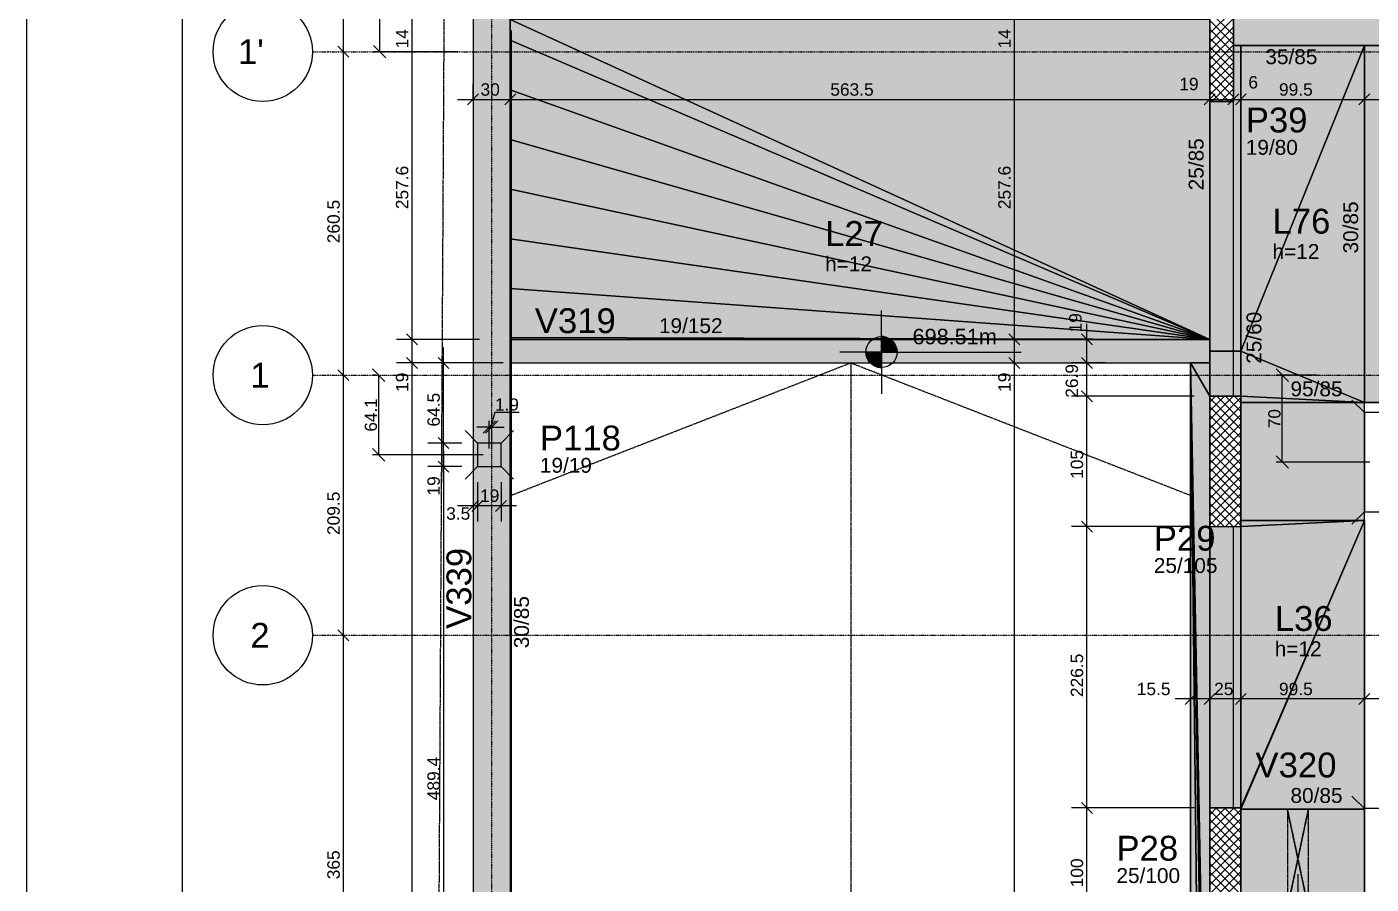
# Model space of a CAD drawing. Extents: x 37185 to 43130, y -8135 to -3930.
# Drawn here: x 37185 to 38267, y -6574 to -5883 of the extents above; entities that cross this region are included whole.
import ezdxf

# ---------------------------------------------------------------- set-up
doc = ezdxf.new("R2010")
doc.units = 0
doc.header["$MEASUREMENT"] = 0
doc.linetypes.add('ESTILO_TQS_0001', pattern=[1, 0.7, -0.3])
doc.linetypes.add('ESTILO_TQS_0004', pattern=[1.12, 0.5, -0.2, 0.01, -0.2, 0.01, -0.2])
doc.layers.get('0').update_dxf_attribs({"linetype": 'CONTINUOUS'})
doc.layers.get('Defpoints').update_dxf_attribs({"linetype": 'CONTINUOUS'})
for name, color, linetype in [('37', 4, 'CONTINUOUS'), ('38', 190, 'CONTINUOUS'), ('40', 240, 'CONTINUOUS'), ('41', 190, 'CONTINUOUS'), ('42', 3, 'CONTINUOUS'), ('43', 3, 'CONTINUOUS'), ('44', 3, 'CONTINUOUS'), ('45', 2, 'CONTINUOUS'), ('46', 2, 'CONTINUOUS'), ('47', 2, 'CONTINUOUS'), ('50', 5, 'CONTINUOUS'), ('51', 5, 'CONTINUOUS'), ('53', 242, 'CONTINUOUS'), ('55', 12, 'CONTINUOUS'), ('56', 51, 'CONTINUOUS'), ('60', 253, 'CONTINUOUS'), ('68', 4, 'CONTINUOUS'), ('70', 160, 'CONTINUOUS'), ('75', 9, 'CONTINUOUS'), ('79', 12, 'CONTINUOUS'), ('80', 6, 'CONTINUOUS'), ('82', 252, 'CONTINUOUS'), ('95', 7, 'CONTINUOUS')]:
    doc.layers.add(name, color=color, linetype=linetype)
doc.styles.add('Arial_2mm 1-50', font='arial.ttf', dxfattribs={"height": 9.835329})
doc.styles.add('TQS_ARIAL', font='arial.ttf')
doc.dimstyles.new('Diagonal 2mm 1-50', dxfattribs={"dimscale": 30.48, "dimtxt": 9.8353, "dimasz": 0.328084, "dimexe": 0.164042, "dimexo": 0.164042, "dimgap": 0.04101, "dimtad": 1, "dimdec": 1, "dimdsep": 46, "dimtxsty": 'Arial_2mm 1-50', "dimblk1": 'OBLIQUE', "dimblk2": 'OBLIQUE', "dimsah": 1, "dimcen": 0.09, "dimadec": 8, "dimazin": 0, "dimtfac": 1, "dimtdec": 8, "dimtmove": 1, "dimatfit": 0, "dimfxl": 1, "dimtvp": 1, "dimtfillclr": 256, "dimtolj": 1, "dimtzin": 0, "dimarcsym": 2})

# ---------------------------------------------------------------- blocks, each defined once
blk = doc.blocks.new('_Oblique')
at = {"color": 0, "linetype": 'ByBlock', "lineweight": -2}
blk.add_line((-0.5, -0.5), (0.5, 0.5), dxfattribs=at)
blk = doc.blocks.new('*D171')
at = {"layer": '55', "color": 0, "linetype": 'Continuous', "lineweight": -2}
for p, q in [((38224, -6163.7), (38190.9, -6163.7)), ((38195.9, -6233.7), (38195.9, -6163.7)), ((38266.5, -6233.7), (38190.9, -6233.7))]:
    blk.add_line(p, q, dxfattribs=at)
at = {"layer": 'Defpoints', "color": 0, "linetype": 'Continuous'}
for p in [(38195.9, -6163.7), (38229, -6163.7), (38271.5, -6233.7)]:
    blk.add_point(p, dxfattribs=at)
at = {"layer": '55', "color": 0, "linetype": 'Continuous', "lineweight": -2, "xscale": 10, "yscale": 10, "zscale": 10}
for p, rotation in [((38195.9, -6163.7), 90), ((38195.9, -6233.7), 270)]:
    blk.add_blockref('_Oblique', p, dxfattribs=dict(at, rotation=rotation))
at = {"layer": '55', "color": 0, "linetype": 'Continuous', "insert": (38189.6, -6198.7), "char_height": 9.84, "attachment_point": 5, "rotation": 90, "style": 'Arial_2mm 1-50'}
blk.add_mtext('\\A1;70', dxfattribs=at)
blk = doc.blocks.new('*D183')
at = {"layer": '55', "color": 0, "linetype": 'Continuous', "lineweight": -2}
for p, q in [((37561.6, -6193.7), (37558, -6205.5)), ((37581.1, -6193.7), (37561.6, -6193.7)), ((37557, -6222.9), (37557, -6200.5)), ((37559, -6222.9), (37559, -6200.5)), ((37557, -6205.5), (37547, -6205.5)), ((37557, -6205.5), (37559, -6205.5)), ((37559, -6205.5), (37569, -6205.5))]:
    blk.add_line(p, q, dxfattribs=at)
at = {"layer": 'Defpoints', "color": 0, "linetype": 'Continuous'}
for p in [(37559, -6205.5), (37557, -6227.9), (37559, -6227.9)]:
    blk.add_point(p, dxfattribs=at)
at = {"layer": '55', "color": 0, "linetype": 'Continuous', "lineweight": -2, "xscale": 10, "yscale": 10, "zscale": 10}
blk.add_blockref('_Oblique', (37557, -6205.5), dxfattribs=at)
at = {"layer": '55', "color": 0, "linetype": 'Continuous', "lineweight": -2, "xscale": 10, "yscale": 10, "zscale": 10, "rotation": 180}
blk.add_blockref('_Oblique', (37559, -6205.5), dxfattribs=at)
at = {"layer": '55', "color": 0, "linetype": 'Continuous', "insert": (37571.3, -6187.4), "char_height": 9.84, "attachment_point": 5, "style": 'Arial_2mm 1-50'}
blk.add_mtext('\\A1;1.9', dxfattribs=at)
blk = doc.blocks.new('*D184')
at = {"layer": '55', "color": 0, "linetype": 'Continuous', "lineweight": -2}
for p, q in [((37466, -6163.7), (37463, -6163.7)), ((37468, -6227.9), (37468, -6163.7)), ((37552, -6227.9), (37463, -6227.9))]:
    blk.add_line(p, q, dxfattribs=at)
at = {"layer": 'Defpoints', "color": 0, "linetype": 'Continuous'}
for p in [(37468, -6163.7), (37471, -6163.7), (37557, -6227.9)]:
    blk.add_point(p, dxfattribs=at)
at = {"layer": '55', "color": 0, "linetype": 'Continuous', "lineweight": -2, "xscale": 10, "yscale": 10, "zscale": 10}
for p, rotation in [((37468, -6163.7), 90), ((37468, -6227.9), 270)]:
    blk.add_blockref('_Oblique', p, dxfattribs=dict(at, rotation=rotation))
at = {"layer": '55', "color": 0, "linetype": 'Continuous', "insert": (37461.7, -6195.8), "char_height": 9.84, "attachment_point": 5, "rotation": 90, "style": 'Arial_2mm 1-50'}
blk.add_mtext('\\A1;64.1', dxfattribs=at)
blk = doc.blocks.new('*D188')
at = {"layer": '55', "color": 0, "linetype": 'Continuous', "lineweight": -2}
for p, q in [((37552, -5774.4), (37463.7, -5774.4)), ((37468.7, -5774.4), (37468.7, -5903.2)), ((37532.1, -5903.2), (37463.7, -5903.2))]:
    blk.add_line(p, q, dxfattribs=at)
at = {"layer": 'Defpoints', "color": 0, "linetype": 'Continuous'}
for p in [(37557, -5774.4), (37468.7, -5903.2), (37537.1, -5903.2)]:
    blk.add_point(p, dxfattribs=at)
at = {"layer": '55', "color": 0, "linetype": 'Continuous', "lineweight": -2, "xscale": 10, "yscale": 10, "zscale": 10}
for p, rotation in [((37468.7, -5774.4), 90), ((37468.7, -5903.2), 270)]:
    blk.add_blockref('_Oblique', p, dxfattribs=dict(at, rotation=rotation))
at = {"layer": '55', "color": 0, "linetype": 'Continuous', "insert": (37462.4, -5838.8), "char_height": 9.84, "attachment_point": 5, "rotation": 90, "style": 'Arial_2mm 1-50'}
blk.add_mtext('\\A1;128.9', dxfattribs=at)

msp = doc.modelspace()

# ---------------------------------------------------------------- linework, layer by layer
at = {"layer": '37', "linetype": 'Continuous'}
for points in [[(37544.01264, -5870.23831), (37544.01264, -5893.46256)], [(37574.01264, -5893.46256), (37574.01264, -5877.23831)], [(37544.01264, -5894.00321), (37544.01264, -5933.46256)], [(37574.01264, -5933.46256), (37574.01264, -5894.00321)], [(38162.51264, -5898.24786), (38262.01264, -5898.24786)], [(38162.51264, -6144.37461), (38162.51264, -5898.24786)], [(38262.01264, -5898.24786), (38262.01264, -6185.73831)], [(37544.01264, -5934.00321), (37544.01264, -5973.46256)], [(37574.01264, -5973.46256), (37574.01264, -5934.00321)], [(38137.51264, -5943.23831), (38137.51264, -6134.87461)], [(38137.51264, -5943.23831), (38137.51264, -6180.73831)], [(38156.51264, -6180.73831), (38156.51264, -5943.23831)], [(37544.01264, -5974.00321), (37544.01264, -6013.46256)], [(37574.01264, -6013.46256), (37574.01264, -5974.00321)], [(37544.01264, -6014.00321), (37544.01264, -6053.46256)], [(37574.01264, -6053.46256), (37574.01264, -6014.00321)], [(37544.01264, -6054.00321), (37544.01264, -6093.46256)], [(37574.01264, -6093.46256), (37574.01264, -6054.00321)], [(37544.01264, -6094.00321), (37544.01264, -6133.46256)], [(37574.01264, -6133.46256), (37574.01264, -6094.00321)], [(37544.01264, -6134.00321), (37544.01264, -6173.46256)], [(37574.01264, -6153.87461), (37574.01264, -6134.87461)], [(38137.51264, -6153.87461), (38137.51264, -6134.87461)], [(38162.51264, -6180.73831), (38162.51264, -6144.37461)], [(37574.01264, -6173.46256), (37574.01264, -6153.87461)], [(38137.51264, -6153.87461), (38137.51264, -6180.73831)], [(37544.01264, -6174.00321), (37544.01264, -6213.46256)], [(37574.01264, -6213.46256), (37574.01264, -6174.00321)], [(38262.01264, -6185.73831), (38162.51264, -6185.73831)], [(38292.01264, -6185.73831), (38262.01264, -6185.73831)], [(37544.01264, -6214.00321), (37544.01264, -6253.46256)], [(37574.01264, -6253.46256), (37574.01264, -6214.00321)], [(37544.01264, -6254.00321), (37544.01264, -6293.46256)], [(37574.01264, -6293.46256), (37574.01264, -6254.00321)], [(38162.51264, -6280.73831), (38262.01264, -6280.73831)], [(38262.01264, -6280.73831), (38262.01264, -6512.73831)], [(38137.51264, -6285.73831), (38137.51264, -6512.23831)], [(38137.51264, -6285.73831), (38137.51264, -6512.23831)], [(38156.51264, -6512.23831), (38156.51264, -6285.73831)], [(38162.51264, -6512.23831), (38162.51264, -6285.73831)], [(37544.01264, -6294.00321), (37544.01264, -6333.46256)], [(37574.01264, -6333.46256), (37574.01264, -6294.00321)], [(37544.01264, -6334.00321), (37544.01264, -6373.46256)], [(37574.01264, -6373.23831), (37574.01264, -6334.00321)], [(37544.06084, -6374.24546), (37544.06084, -6413.22031)], [(37574.06084, -6413.75316), (37574.06084, -6373.23831)], [(37544.06084, -6414.24546), (37544.06084, -6453.22031)], [(37574.06084, -6453.75316), (37574.06084, -6413.75316)], [(37544.06084, -6454.24546), (37544.06084, -6493.22031)], [(37574.06084, -6493.75316), (37574.06084, -6453.75316)], [(37544.06084, -6494.24546), (37544.06084, -6533.22031)], [(37574.06084, -6533.75316), (37574.06084, -6493.75316)], [(38262.01264, -6513.23831), (38162.51264, -6513.23831)], [(37544.06084, -6534.24546), (37544.06084, -6573.22031)], [(37574.06084, -6573.75316), (37574.06084, -6533.75316)]]:
    msp.add_lwpolyline(points, dxfattribs=at)
at = {"layer": '38', "linetype": 'Continuous'}
for points in [[(38262.01264, -6273.73831), (38281.01264, -6273.73831), (38281.01264, -6193.73831), (38262.01264, -6193.73831), (38262.01264, -6273.73831)], [(37547.51439, -6218.37251), (37547.51439, -6237.37251), (37566.51439, -6237.37251), (37566.51439, -6218.37251), (37547.51439, -6218.37251)], [(38262.01264, -6592.73831), (38281.01264, -6592.73831), (38281.01264, -6512.73831), (38262.01264, -6512.73831), (38262.01264, -6592.73831)]]:
    msp.add_lwpolyline(points, dxfattribs=at)
at = {"layer": '40', "linetype": 'Continuous'}
for p, q in [((38137.51264, -5888.39601), (38156.51264, -5869.39601)), ((38137.51264, -5871.00181), (38156.51264, -5890.00181)), ((38137.51264, -5895.46711), (38156.51264, -5876.46711)), ((38137.51264, -5878.07291), (38156.51264, -5897.07291)), ((38137.51264, -5902.53816), (38156.51264, -5883.53816)), ((38137.51264, -5885.14396), (38156.51264, -5904.14396)), ((38137.51264, -5909.60921), (38156.51264, -5890.60921)), ((38137.51264, -5892.21501), (38156.51264, -5911.21501)), ((38137.51264, -5916.68031), (38156.51264, -5897.68031)), ((38137.51264, -5899.28611), (38156.51264, -5918.28611)), ((38137.51264, -5923.75136), (38156.51264, -5904.75136)), ((38137.51264, -5906.35716), (38156.51264, -5925.35716)), ((38137.51264, -5930.82246), (38156.51264, -5911.82246)), ((38137.51264, -5913.42821), (38156.51264, -5932.42821)), ((38137.51264, -5937.89351), (38156.51264, -5918.89351)), ((38137.51264, -5920.49931), (38156.51264, -5939.49931)), ((38137.51264, -5927.57036), (38153.18064, -5943.23831)), ((38139.23889, -5943.23831), (38156.51264, -5925.96456)), ((38146.30999, -5943.23831), (38156.51264, -5933.03566)), ((38137.51264, -5934.64146), (38146.10954, -5943.23831)), ((38137.51264, -5941.71251), (38139.03849, -5943.23831)), ((38153.38104, -5943.23831), (38156.51264, -5940.10671)), ((38137.51264, -6199.52301), (38156.29734, -6180.73831)), ((38137.51264, -6192.45196), (38149.22629, -6180.73831)), ((38137.51264, -6185.38086), (38142.15519, -6180.73831)), ((38137.51264, -6206.59406), (38162.51264, -6181.59406)), ((38137.51264, -6182.12881), (38162.51264, -6207.12881)), ((38143.19324, -6180.73831), (38162.51264, -6200.05776)), ((38150.26429, -6180.73831), (38162.51264, -6192.98666)), ((38157.33539, -6180.73831), (38162.51264, -6185.91561)), ((38137.51264, -6213.66516), (38162.51264, -6188.66516)), ((38137.51264, -6189.19986), (38162.51264, -6214.19986)), ((38137.51264, -6220.73621), (38162.51264, -6195.73621)), ((38137.51264, -6196.27096), (38162.51264, -6221.27096)), ((38137.51264, -6227.80731), (38162.51264, -6202.80731)), ((38137.51264, -6203.34201), (38162.51264, -6228.34201)), ((38137.51264, -6234.87836), (38162.51264, -6209.87836)), ((38137.51264, -6210.41306), (38162.51264, -6235.41306)), ((38137.51264, -6241.94941), (38162.51264, -6216.94941)), ((38137.51264, -6217.48416), (38162.51264, -6242.48416)), ((38137.51264, -6249.02051), (38162.51264, -6224.02051)), ((38137.51264, -6224.55521), (38162.51264, -6249.55521)), ((38137.51264, -6256.09156), (38162.51264, -6231.09156)), ((38137.51264, -6231.62626), (38162.51264, -6256.62626)), ((38137.51264, -6263.16261), (38162.51264, -6238.16261)), ((38137.51264, -6238.69736), (38162.51264, -6263.69736)), ((38137.51264, -6270.23371), (38162.51264, -6245.23371)), ((38137.51264, -6245.76841), (38162.51264, -6270.76841)), ((38137.51264, -6277.30476), (38162.51264, -6252.30476)), ((38137.51264, -6252.83951), (38162.51264, -6277.83951)), ((38137.51264, -6284.37581), (38162.51264, -6259.37581)), ((38137.51264, -6259.91056), (38162.51264, -6284.91056)), ((38137.51264, -6266.98161), (38156.26934, -6285.73831)), ((38143.22124, -6285.73831), (38162.51264, -6266.44691)), ((38137.51264, -6274.05271), (38149.19829, -6285.73831)), ((38150.29229, -6285.73831), (38162.51264, -6273.51796)), ((38157.36334, -6285.73831), (38162.51264, -6280.58901)), ((38137.51264, -6281.12376), (38142.12724, -6285.73831)), ((38137.51264, -6531.86321), (38157.13759, -6512.23831)), ((38137.51264, -6524.79211), (38150.06649, -6512.23831)), ((38137.51264, -6517.72106), (38142.99544, -6512.23831)), ((38137.51264, -6538.93426), (38162.51264, -6513.93426)), ((38137.51264, -6514.46901), (38162.51264, -6539.46901)), ((38142.35304, -6512.23831), (38162.51264, -6532.39791)), ((38149.42409, -6512.23831), (38162.51264, -6525.32686)), ((38156.49514, -6512.23831), (38162.51264, -6518.25581)), ((38137.51264, -6546.00536), (38162.51264, -6521.00536)), ((38137.51264, -6521.54006), (38162.51264, -6546.54006)), ((38137.51264, -6553.07641), (38162.51264, -6528.07641)), ((38137.51264, -6528.61111), (38162.51264, -6553.61111)), ((38137.51264, -6560.14746), (38162.51264, -6535.14746)), ((38137.51264, -6535.68221), (38162.51264, -6560.68221)), ((38137.51264, -6567.21856), (38162.51264, -6542.21856)), ((38137.51264, -6542.75326), (38162.51264, -6567.75326)), ((38137.51264, -6574.28961), (38162.51264, -6549.28961)), ((38137.51264, -6549.82436), (38162.51264, -6574.82436)), ((38137.51264, -6581.36066), (38162.51264, -6556.36066)), ((38137.51264, -6556.89541), (38162.51264, -6581.89541)), ((38137.51264, -6588.43176), (38162.51264, -6563.43176)), ((38137.51264, -6563.96646), (38162.51264, -6588.96646)), ((38137.51264, -6595.50281), (38162.51264, -6570.50281)), ((38137.51264, -6571.03756), (38162.51264, -6596.03756))]:
    msp.add_line(p, q, dxfattribs=at)
for points in [[(38137.51264, -5943.23831), (38156.51264, -5943.23831), (38156.51264, -5863.23831), (38137.51264, -5863.23831), (38137.51264, -5943.23831)], [(38137.51264, -6285.73831), (38162.51264, -6285.73831), (38162.51264, -6180.73831), (38137.51264, -6180.73831), (38137.51264, -6285.73831)], [(38137.51264, -6612.23831), (38162.51264, -6612.23831), (38162.51264, -6512.23831), (38137.51264, -6512.23831), (38137.51264, -6612.23831)]]:
    msp.add_lwpolyline(points, dxfattribs=at)
at = {"layer": '41', "linetype": 'Continuous'}
for p, q in [((38262.01264, -6193.73831), (38252.01264, -6183.73831)), ((37547.51439, -6218.37251), (37537.51439, -6208.37251)), ((37566.51439, -6218.37251), (37576.51439, -6208.37251)), ((37547.51439, -6237.37251), (37537.51439, -6247.37251)), ((37566.51439, -6237.37251), (37576.51439, -6247.37251)), ((38262.01264, -6273.73831), (38252.01264, -6283.73831)), ((38262.01264, -6512.73831), (38252.01264, -6502.73831))]:
    msp.add_line(p, q, dxfattribs=at)
at = {"layer": '50', "linetype": 'Continuous'}
for centre in [(37374.54729, -5903.23831), (37374.54729, -6163.73831), (37374.54729, -6373.23831)]:
    msp.add_circle(centre, 40, dxfattribs=at)
at = {"layer": '53', "linetype": 'ESTILO_TQS_0001'}
msp.add_lwpolyline([(38208.48514, -6553.23831), (38199.98514, -6593.23831), (38216.98514, -6593.23831), (38208.48514, -6553.23831), (38216.98514, -6593.23831), (38216.98514, -6513.23831), (38208.48514, -6553.23831), (38216.98514, -6513.23831), (38199.98514, -6513.23831), (38208.48514, -6553.23831), (38199.98514, -6513.23831), (38199.98514, -6593.23831), (38208.48514, -6553.23831)], dxfattribs=at)
at = {"layer": '55', "linetype": 'Continuous'}
for p, q in [((37873.04304, -6145.11666), (37873.04304, -6111.55811)), ((37873.04304, -6132.61666), (37873.04304, -6157.61666)), ((37873.04304, -6133.22401), (37876.87574, -6133.22401)), ((37873.04304, -6134.01686), (37878.77729, -6134.01686)), ((37873.04304, -6134.80971), (37880.10819, -6134.80971)), ((37873.04304, -6135.60256), (37881.15059, -6135.60256)), ((37873.04304, -6136.39536), (37881.99189, -6136.39536)), ((37873.04304, -6137.18821), (37882.69809, -6137.18821)), ((37873.04304, -6137.98106), (37883.30624, -6137.98106)), ((37873.04304, -6138.77391), (37883.81429, -6138.77391)), ((37873.04304, -6139.56676), (37884.24344, -6139.56676)), ((37873.04304, -6145.11666), (37839.48449, -6145.11666)), ((37873.04299, -6145.90946), (37860.54299, -6145.90946)), ((37860.54304, -6145.11666), (37885.54304, -6145.11666)), ((37873.04299, -6146.70231), (37860.64399, -6146.70231)), ((37873.04299, -6147.49516), (37860.77139, -6147.49516)), ((37873.04299, -6148.28801), (37860.95199, -6148.28801)), ((37873.04299, -6149.08081), (37861.18829, -6149.08081)), ((37873.04299, -6149.87371), (37861.48359, -6149.87371)), ((37873.04299, -6150.66651), (37861.84264, -6150.66651)), ((37873.04304, -6140.35961), (37884.60249, -6140.35961)), ((37873.04304, -6141.15246), (37884.89779, -6141.15246)), ((37873.04304, -6141.94526), (37885.13409, -6141.94526)), ((37873.04304, -6142.73811), (37885.31464, -6142.73811)), ((37873.04304, -6143.53096), (37885.44209, -6143.53096)), ((37873.04304, -6144.32381), (37885.51724, -6144.32381)), ((37873.04304, -6145.11666), (37985.54304, -6145.11666)), ((37873.04304, -6145.11666), (37873.04304, -6178.67521)), ((37873.04299, -6151.45936), (37862.27179, -6151.45936)), ((37873.04299, -6152.25221), (37862.77979, -6152.25221)), ((37873.04299, -6153.04506), (37863.37919, -6153.04506)), ((37873.04299, -6153.83786), (37864.08814, -6153.83786)), ((37873.04299, -6154.63076), (37864.93549, -6154.63076)), ((37873.04299, -6155.42356), (37865.97074, -6155.42356)), ((37873.04299, -6156.21641), (37867.29454, -6156.21641)), ((37873.04299, -6157.00926), (37869.19394, -6157.00926))]:
    msp.add_line(p, q, dxfattribs=at)
msp.add_circle((37873.04304, -6145.11666), 12.5, dxfattribs=at)
at = {"layer": '56', "linetype": 'Continuous'}
msp.add_lwpolyline([(37573.73179, -6153.87461), (38137.51264, -6153.87461), (38137.51264, -6134.87461), (37573.83374, -6134.87461), (37573.73179, -6135.38716), (37573.73179, -6153.87461)], dxfattribs=at)
for points in [[(37573.73179, -6153.87461), (38137.51264, -6153.87461), (38137.51264, -6134.87461)], [(37573.73179, -6153.87461), (38137.51264, -6134.87461), (37573.83374, -6134.87461)], [(37573.73179, -6153.87461), (37573.83374, -6134.87461), (37573.73179, -6135.38716)], [(37573.73179, -6153.87461), (37573.73179, -6135.38716), (37573.73179, -6153.87461)]]:
    msp.add_solid(points, dxfattribs=at)
at = {"layer": '60', "linetype": 'Continuous'}
for points in [[(37544.06084, -7817.73361), (37574.06084, -7817.73361), (37574.01264, -4314.52236), (37544.01264, -4279.47971), (37544.06084, -7817.73361)], [(38277.01264, -5898.24786), (38277.01264, -5863.24786), (38156.61264, -5863.24786), (38156.61264, -5898.24786), (38277.01264, -5898.24786)], [(38137.51264, -6134.87461), (38137.51264, -5877.23831), (37574.01264, -5877.23831), (38137.51264, -6134.87461)], [(38137.51264, -6134.87461), (37574.01264, -5877.23831), (37574.01264, -5894.00321), (38137.51264, -6134.87461)], [(38137.51264, -6134.87461), (38137.51264, -5943.23831), (38137.51264, -5877.23831), (38137.51264, -6134.87461)], [(38137.51264, -6134.87461), (37574.01264, -5894.00321), (37574.01264, -5934.00321), (38137.51264, -6134.87461)], [(38162.51264, -6144.37461), (38162.51264, -5898.24786), (38156.61264, -5898.24786), (38156.61264, -5943.33831), (38137.51264, -5943.33831), (38137.51264, -6144.37461), (38162.51264, -6144.37461)], [(38162.51264, -6144.37461), (38262.01264, -6185.73831), (38262.01264, -5898.24786), (38162.51264, -6144.37461)], [(38162.51264, -6144.37461), (38262.01264, -5898.24786), (38162.51264, -5898.24786), (38162.51264, -6144.37461)], [(38292.01264, -6185.73831), (38292.01264, -5898.24786), (38262.01264, -5898.24786), (38262.01264, -6185.73831), (38292.01264, -6185.73831)], [(38137.51264, -6134.87461), (37574.01264, -5934.00321), (37574.01264, -5974.00321), (38137.51264, -6134.87461)], [(38137.51264, -6134.87461), (37574.01264, -5974.00321), (37574.01264, -6014.00321), (38137.51264, -6134.87461)], [(38137.51264, -6134.87461), (37574.01264, -6014.00321), (37574.01264, -6054.00321), (38137.51264, -6134.87461)], [(38137.51264, -6134.87461), (37574.01264, -6054.00321), (37574.01264, -6094.00321), (38137.51264, -6134.87461)], [(38137.51264, -6134.87461), (37574.01264, -6094.00321), (37574.01264, -6133.46256), (38137.51264, -6134.87461)], [(38137.51264, -6134.87461), (37574.01264, -6133.46256), (37573.73179, -6134.87461), (38137.51264, -6134.87461)], [(38137.51264, -6134.87461), (37573.73179, -6134.87461), (38137.51264, -6134.87461)], [(38162.51264, -6144.37461), (38137.51264, -6144.37461), (38137.51264, -6180.63831), (38162.51264, -6180.63831), (38162.51264, -6144.37461)], [(38162.51264, -6144.37461), (38162.51264, -6180.73831), (38262.01264, -6185.73831), (38162.51264, -6144.37461)], [(38137.51264, -7546.23831), (38137.51264, -7103.23831), (38122.01264, -6153.73821), (38137.51264, -7546.23831)], [(38137.51264, -7103.23831), (38137.51264, -6963.23831), (38122.01264, -6153.73821), (38137.51264, -7103.23831)], [(38122.01264, -6153.73821), (38137.51264, -6963.23831), (38137.51264, -6180.73831), (38122.01264, -6153.73821)], [(38122.01264, -6153.73821), (38122.01264, -7546.23831), (38137.51264, -7546.23831), (38122.01264, -6153.73821)], [(38137.51264, -6180.73831), (38137.51264, -6153.87461), (38122.01264, -6153.73821), (38137.51264, -6180.73831)], [(38137.51264, -6963.23831), (38137.51264, -6612.23831), (38137.51264, -6180.73831), (38137.51264, -6963.23831)], [(38137.51264, -6180.73831), (38137.51264, -6612.23831), (38137.51264, -6512.23831), (38137.51264, -6180.73831)], [(38137.51264, -6180.73831), (38137.51264, -6512.23831), (38137.51264, -6285.73831), (38137.51264, -6180.73831)], [(38262.01264, -6185.73831), (38162.51264, -6180.73831), (38162.51264, -6185.73831), (38262.01264, -6185.73831)], [(38262.01264, -6280.73831), (38262.01264, -6185.73831), (38162.61264, -6185.73831), (38162.61264, -6280.73831), (38262.01264, -6280.73831)], [(38262.01264, -6280.73831), (38162.51264, -6280.73831), (38162.51264, -6285.73831), (38262.01264, -6280.73831)], [(38262.01264, -6280.73831), (38162.51264, -6285.73831), (38162.51264, -6512.23831), (38262.01264, -6280.73831)], [(38262.01264, -6280.73831), (38162.51264, -6512.23831), (38162.51264, -6513.23831), (38262.01264, -6280.73831)], [(38262.01264, -6280.73831), (38162.51264, -6513.23831), (38262.01264, -6513.23831), (38262.01264, -6280.73831)], [(38262.01264, -6280.73831), (38262.01264, -6513.23831), (38262.01264, -6280.73831)], [(38137.51264, -6512.13831), (38162.51264, -6512.13831), (38162.51264, -6285.83831), (38137.51264, -6285.83831), (38137.51264, -6512.13831)], [(38262.01264, -6593.23831), (38262.01264, -6513.23831), (38162.61264, -6513.23831), (38162.61264, -6593.23831), (38262.01264, -6593.23831)]]:
    msp.add_lwpolyline(points, dxfattribs=at)
for points in [[(37544.06084, -7817.73361), (37574.01264, -4314.52236), (37544.01264, -4279.47971)], [(37544.06084, -7817.73361), (37544.01264, -4279.47971), (37544.06084, -7817.73361)], [(37544.06084, -7817.73361), (37574.06084, -7817.73361), (37574.01264, -4314.52236)], [(38277.01264, -5898.24786), (38277.01264, -5863.24786), (38156.61264, -5863.24786)], [(38277.01264, -5898.24786), (38156.61264, -5863.24786), (38156.61264, -5898.24786)], [(38137.51264, -6134.87461), (38137.51264, -5877.23831), (37574.01264, -5877.23831)], [(38137.51264, -6134.87461), (37574.01264, -5877.23831), (38137.51264, -6134.87461)], [(38137.51264, -6134.87461), (37574.01264, -5877.23831), (37574.01264, -5894.00321)], [(38137.51264, -6134.87461), (38137.51264, -5943.23831), (38137.51264, -5877.23831)], [(38137.51264, -6134.87461), (38137.51264, -5877.23831), (38137.51264, -6134.87461)], [(38137.51264, -6134.87461), (37574.01264, -5894.00321), (38137.51264, -6134.87461)], [(38137.51264, -6134.87461), (37574.01264, -5894.00321), (37574.01264, -5934.00321)], [(38277.01264, -5898.24786), (38156.61264, -5898.24786), (38277.01264, -5898.24786)], [(38162.51264, -6144.37461), (38162.51264, -5898.24786), (38156.61264, -5898.24786)], [(38162.51264, -6144.37461), (38156.61264, -5898.24786), (38156.61264, -5943.33831)], [(38162.51264, -6144.37461), (38262.01264, -6185.73831), (38262.01264, -5898.24786)], [(38162.51264, -6144.37461), (38262.01264, -5898.24786), (38162.51264, -6144.37461)], [(38162.51264, -6144.37461), (38262.01264, -5898.24786), (38162.51264, -5898.24786)], [(38162.51264, -6144.37461), (38162.51264, -5898.24786), (38162.51264, -6144.37461)], [(38292.01264, -6185.73831), (38292.01264, -5898.24786), (38262.01264, -5898.24786)], [(38292.01264, -6185.73831), (38262.01264, -5898.24786), (38262.01264, -6185.73831)], [(38137.51264, -6134.87461), (37574.01264, -5934.00321), (38137.51264, -6134.87461)], [(38137.51264, -6134.87461), (37574.01264, -5934.00321), (37574.01264, -5974.00321)], [(38162.51264, -6144.37461), (38156.61264, -5943.33831), (38137.51264, -5943.33831)], [(38162.51264, -6144.37461), (38137.51264, -5943.33831), (38137.51264, -6144.37461)], [(38137.51264, -6134.87461), (37574.01264, -5974.00321), (38137.51264, -6134.87461)], [(38137.51264, -6134.87461), (37574.01264, -5974.00321), (37574.01264, -6014.00321)], [(38137.51264, -6134.87461), (37574.01264, -6014.00321), (38137.51264, -6134.87461)], [(38137.51264, -6134.87461), (37574.01264, -6014.00321), (37574.01264, -6054.00321)], [(38137.51264, -6134.87461), (37574.01264, -6054.00321), (38137.51264, -6134.87461)], [(38137.51264, -6134.87461), (37574.01264, -6054.00321), (37574.01264, -6094.00321)], [(38137.51264, -6134.87461), (37574.01264, -6094.00321), (38137.51264, -6134.87461)], [(38137.51264, -6134.87461), (37574.01264, -6094.00321), (37574.01264, -6133.46256)], [(38137.51264, -6134.87461), (37574.01264, -6133.46256), (37573.73179, -6134.87461)], [(38137.51264, -6134.87461), (37573.73179, -6134.87461), (38137.51264, -6134.87461)], [(38137.51264, -6134.87461), (37574.01264, -6133.46256), (38137.51264, -6134.87461)], [(38162.51264, -6144.37461), (38137.51264, -6144.37461), (38137.51264, -6180.63831)], [(38162.51264, -6144.37461), (38137.51264, -6180.63831), (38162.51264, -6180.63831)], [(38162.51264, -6144.37461), (38137.51264, -6144.37461), (38162.51264, -6144.37461)], [(38162.51264, -6144.37461), (38162.51264, -6180.63831), (38162.51264, -6144.37461)], [(38162.51264, -6144.37461), (38162.51264, -6180.73831), (38262.01264, -6185.73831)], [(38162.51264, -6144.37461), (38262.01264, -6185.73831), (38162.51264, -6144.37461)], [(38137.51264, -7546.23831), (38137.51264, -7103.23831), (38122.01264, -6153.73821)], [(38137.51264, -7546.23831), (38122.01264, -6153.73821), (38137.51264, -7546.23831)], [(38137.51264, -7103.23831), (38137.51264, -6963.23831), (38122.01264, -6153.73821)], [(38137.51264, -7103.23831), (38122.01264, -6153.73821), (38137.51264, -7103.23831)], [(38122.01264, -6153.73821), (38137.51264, -6963.23831), (38137.51264, -6180.73831)], [(38122.01264, -6153.73821), (38137.51264, -6180.73831), (38122.01264, -6153.73821)], [(38122.01264, -6153.73821), (38122.01264, -7546.23831), (38137.51264, -7546.23831)], [(38122.01264, -6153.73821), (38137.51264, -7546.23831), (38122.01264, -6153.73821)], [(38137.51264, -6180.73831), (38137.51264, -6153.87461), (38122.01264, -6153.73821)], [(38137.51264, -6180.73831), (38122.01264, -6153.73821), (38137.51264, -6180.73831)], [(38137.51264, -6963.23831), (38137.51264, -6612.23831), (38137.51264, -6180.73831)], [(38137.51264, -6963.23831), (38137.51264, -6180.73831), (38137.51264, -6963.23831)], [(38137.51264, -6180.73831), (38137.51264, -6612.23831), (38137.51264, -6512.23831)], [(38137.51264, -6180.73831), (38137.51264, -6512.23831), (38137.51264, -6180.73831)], [(38137.51264, -6180.73831), (38137.51264, -6512.23831), (38137.51264, -6285.73831)], [(38137.51264, -6180.73831), (38137.51264, -6285.73831), (38137.51264, -6180.73831)], [(38262.01264, -6185.73831), (38162.51264, -6180.73831), (38162.51264, -6185.73831)], [(38262.01264, -6185.73831), (38162.51264, -6185.73831), (38262.01264, -6185.73831)], [(38262.01264, -6280.73831), (38262.01264, -6185.73831), (38162.61264, -6185.73831)], [(38262.01264, -6280.73831), (38162.61264, -6185.73831), (38162.61264, -6280.73831)], [(38292.01264, -6185.73831), (38262.01264, -6185.73831), (38292.01264, -6185.73831)], [(38262.01264, -6280.73831), (38162.51264, -6280.73831), (38162.51264, -6285.73831)], [(38262.01264, -6280.73831), (38162.51264, -6285.73831), (38262.01264, -6280.73831)], [(38262.01264, -6280.73831), (38162.51264, -6285.73831), (38162.51264, -6512.23831)], [(38262.01264, -6280.73831), (38162.51264, -6512.23831), (38262.01264, -6280.73831)], [(38262.01264, -6280.73831), (38162.51264, -6512.23831), (38162.51264, -6513.23831)], [(38262.01264, -6280.73831), (38162.51264, -6513.23831), (38262.01264, -6280.73831)], [(38262.01264, -6280.73831), (38162.51264, -6513.23831), (38262.01264, -6513.23831)], [(38262.01264, -6280.73831), (38162.61264, -6280.73831), (38262.01264, -6280.73831)], [(38262.01264, -6280.73831), (38262.01264, -6513.23831), (38262.01264, -6280.73831)], [(38137.51264, -6512.13831), (38162.51264, -6512.13831), (38162.51264, -6285.83831)], [(38137.51264, -6512.13831), (38162.51264, -6285.83831), (38137.51264, -6285.83831)], [(38137.51264, -6512.13831), (38137.51264, -6285.83831), (38137.51264, -6512.13831)], [(38262.01264, -6593.23831), (38262.01264, -6513.23831), (38162.61264, -6513.23831)], [(38262.01264, -6593.23831), (38162.61264, -6513.23831), (38162.61264, -6593.23831)]]:
    msp.add_solid(points, dxfattribs=at)
at = {"layer": '68', "linetype": 'ESTILO_TQS_0001'}
for p, q in [((37848.53674, -6153.87461), (37575.06084, -6260.51136)), ((37848.53674, -7546.17831), (37848.53674, -6153.87461)), ((37848.53674, -6153.87461), (38122.01264, -6260.51136))]:
    msp.add_line(p, q, dxfattribs=at)
at = {"layer": '68', "color": 12, "linetype": 'ESTILO_TQS_0001'}
msp.add_lwpolyline([(37530.05069, -4249.00666), (40530.67009, -4723.98931), (40512.14434, -7971.93931), (37508.76839, -7984.70311), (37530.05069, -4249.00666)], dxfattribs=at)
at = {"layer": '68', "linetype": 'ESTILO_TQS_0001'}
for points in [[(38137.51264, -6134.87461), (37573.73179, -6134.87461)], [(37574.01264, -6153.87461), (38137.51264, -6153.87461)]]:
    msp.add_lwpolyline(points, dxfattribs=at)
at = {"layer": '70', "linetype": 'ESTILO_TQS_0004'}
for p, q in [((37558.95889, -4162.62756), (37558.95889, -8062.33456)), ((37414.54729, -5903.23831), (40631.05859, -5903.23831)), ((37414.54729, -6163.73831), (40631.05859, -6163.73831)), ((37414.54729, -6373.23831), (40631.05859, -6373.23831))]:
    msp.add_line(p, q, dxfattribs=at)
at = {"layer": '75', "linetype": 'Continuous'}
for p, q in [((37439.56159, -5915.73831), (37439.56159, -5340.74226)), ((37494.82904, -5889.73831), (37494.82904, -5850.73831)), ((37980.08864, -5889.73831), (37980.08864, -5850.73831)), ((37494.82904, -6147.37461), (37494.82904, -5864.73831)), ((37980.08864, -6147.37461), (37980.08864, -5864.73831)), ((37439.56159, -6176.23831), (37439.56159, -5890.73831)), ((37443.98099, -5907.65776), (37435.14219, -5898.81891)), ((37443.98099, -5907.65776), (37435.14219, -5898.81891)), ((37427.50874, -5903.23831), (37427.06159, -5903.23831)), ((37427.50874, -5903.23831), (37427.06159, -5903.23831)), ((37440.00874, -5903.23831), (37440.00874, -5903.23831)), ((37440.00874, -5903.23831), (37440.00874, -5903.23831)), ((37544.01264, -5941.23291), (37544.01264, -5929.14341)), ((37531.51264, -5941.64341), (37586.51264, -5941.64341)), ((37539.59324, -5946.06281), (37548.43209, -5937.22396)), ((37561.56084, -5941.64341), (38150.01264, -5941.64341)), ((37569.59324, -5946.06281), (37578.43209, -5937.22396)), ((37569.64144, -5946.06281), (37578.48029, -5937.22396)), ((37574.01264, -5941.64341), (37574.01264, -5941.64341)), ((37574.06084, -5941.64341), (37574.06084, -5941.64341)), ((38125.01264, -5941.64341), (38169.01264, -5941.64341)), ((38133.09324, -5946.06281), (38141.93209, -5937.22396)), ((38133.09324, -5946.06281), (38141.93209, -5937.22396)), ((38137.51264, -5941.64341), (38137.51264, -5941.64341)), ((38137.51264, -5941.64341), (38137.51264, -5941.64341)), ((38144.01264, -5941.64341), (38175.01264, -5941.64341)), ((38150.01264, -5941.64341), (38274.51264, -5941.64341)), ((38152.09324, -5946.06281), (38160.93209, -5937.22396)), ((38152.09324, -5946.06281), (38160.93209, -5937.22396)), ((38156.51264, -5941.64341), (38156.51264, -5941.64341)), ((38156.51264, -5941.64341), (38156.51264, -5941.64341)), ((38158.09324, -5946.06281), (38166.93209, -5937.22396)), ((38158.09324, -5946.06281), (38166.93209, -5937.22396)), ((38162.51264, -5941.64341), (38162.51264, -5941.64341)), ((38162.51264, -5941.64341), (38162.51264, -5941.64341)), ((38249.51264, -5941.64341), (38304.51264, -5941.64341)), ((38257.59324, -5946.06281), (38266.43209, -5937.22396)), ((38257.59324, -5946.06281), (38266.43209, -5937.22396)), ((38262.01264, -5941.64341), (38262.01264, -5941.64341)), ((38262.01264, -5941.64341), (38262.01264, -5941.64341)), ((37544.01264, -5953.73291), (37544.01264, -5953.73291)), ((37494.82904, -6166.37461), (37494.82904, -6122.37461)), ((37980.08864, -6166.37461), (37980.08864, -6122.37461)), ((38038.46504, -6166.37461), (38038.46504, -6122.37461)), ((37549.23749, -6134.87461), (37482.32904, -6134.87461)), ((37549.23749, -6134.87461), (37482.32904, -6134.87461)), ((37499.24849, -6139.29401), (37490.40964, -6130.45516)), ((37499.24849, -6139.29401), (37490.40964, -6130.45516)), ((37561.73749, -6134.87461), (37561.73749, -6134.87461)), ((37561.73749, -6134.87461), (37561.73749, -6134.87461)), ((37984.50804, -6139.29401), (37975.66924, -6130.45516)), ((37984.50804, -6139.29401), (37975.66924, -6130.45516)), ((37980.08864, -6134.87461), (37980.08864, -6134.87461)), ((37980.08864, -6134.87461), (37980.08864, -6134.87461)), ((38077.71399, -6134.87461), (38025.96504, -6134.87461)), ((38042.88444, -6139.29401), (38034.04559, -6130.45516)), ((38090.21399, -6134.87461), (38090.21399, -6134.87461)), ((37499.24849, -6158.29401), (37490.40964, -6149.45516)), ((37499.24849, -6158.29401), (37490.40964, -6149.45516)), ((37494.82904, -7558.73831), (37494.82904, -6141.37461)), ((37524.59049, -6158.29401), (37515.75164, -6149.45516)), ((37520.17104, -6230.87251), (37520.17104, -6141.37461)), ((37984.50804, -6158.29401), (37975.66924, -6149.45516)), ((37984.50804, -6158.29401), (37975.66924, -6149.45516)), ((37980.08864, -7558.73831), (37980.08864, -6141.37461)), ((38042.88444, -6158.29401), (38034.04559, -6149.45516)), ((38042.88444, -6158.29401), (38034.04559, -6149.45516)), ((38038.46504, -6193.23831), (38038.46504, -6141.37461)), ((37443.98099, -6168.15776), (37435.14219, -6159.31891)), ((37443.98099, -6168.15776), (37435.14219, -6159.31891)), ((37439.56159, -6385.73831), (37439.56159, -6151.23831)), ((37549.23749, -6153.87461), (37482.32904, -6153.87461)), ((37549.23749, -6153.87461), (37482.32904, -6153.87461)), ((37568.15739, -6153.87461), (37507.67104, -6153.87461)), ((37561.73749, -6153.87461), (37561.73749, -6153.87461)), ((37561.73749, -6153.87461), (37561.73749, -6153.87461)), ((37580.65739, -6153.87461), (37580.65739, -6153.87461)), ((37980.08864, -6153.87461), (37980.08864, -6153.87461)), ((37980.08864, -6153.87461), (37980.08864, -6153.87461)), ((38053.17204, -6153.87461), (38025.96504, -6153.87461)), ((38053.17204, -6153.87461), (38025.96504, -6153.87461)), ((38065.67204, -6153.87461), (38065.67204, -6153.87461)), ((38065.67204, -6153.87461), (38065.67204, -6153.87461)), ((37427.50874, -6163.73831), (37427.06159, -6163.73831)), ((37427.50874, -6163.73831), (37427.06159, -6163.73831)), ((37440.00874, -6163.73831), (37440.00874, -6163.73831)), ((37440.00874, -6163.73831), (37440.00874, -6163.73831)), ((38038.46504, -6298.23831), (38038.46504, -6168.23831)), ((38125.01264, -6180.73831), (38025.96504, -6180.73831)), ((38125.01264, -6180.73831), (38025.96504, -6180.73831)), ((38042.88444, -6185.15776), (38034.04559, -6176.31891)), ((38042.88444, -6185.15776), (38034.04559, -6176.31891)), ((38137.51264, -6180.73831), (38137.51264, -6180.73831)), ((38137.51264, -6180.73831), (38137.51264, -6180.73831)), ((37524.59049, -6222.79191), (37515.75164, -6213.95311)), ((37524.59049, -6222.79191), (37515.75164, -6213.95311)), ((37520.17104, -6249.87251), (37520.17104, -6205.87251)), ((37535.01439, -6218.37251), (37507.67104, -6218.37251)), ((37535.01439, -6218.37251), (37507.67104, -6218.37251)), ((37520.17104, -6224.87251), (37520.17104, -6739.27906)), ((37547.51439, -6218.37251), (37547.51439, -6218.37251)), ((37547.51439, -6218.37251), (37547.51439, -6218.37251)), ((37535.01439, -6237.37251), (37507.67104, -6237.37251)), ((37535.01439, -6237.37251), (37507.67104, -6237.37251)), ((37524.59049, -6241.79191), (37515.75164, -6232.95311)), ((37515.75164, -6232.95311), (37524.59049, -6241.79191)), ((37547.51439, -6237.37251), (37547.51439, -6237.37251)), ((37547.51439, -6237.37251), (37547.51439, -6237.37251)), ((37547.51439, -6237.37251), (37547.51439, -6237.37251)), ((37547.51439, -6237.37251), (37547.51439, -6237.37251)), ((37566.51439, -6237.37251), (37566.51439, -6237.37251)), ((37544.01264, -6254.00321), (37544.01264, -6254.00321)), ((37547.51439, -6249.87251), (37547.51439, -6281.53281)), ((37547.51439, -6249.87251), (37547.51439, -6281.53281)), ((37566.51439, -6249.87251), (37566.51439, -6281.53281)), ((37560.01439, -6269.03281), (37531.51264, -6269.03281)), ((37579.01439, -6269.03281), (37535.01439, -6269.03281)), ((37548.43209, -6264.61336), (37539.59324, -6273.45221)), ((37551.93379, -6264.61336), (37543.09499, -6273.45221)), ((37551.93379, -6264.61336), (37543.09499, -6273.45221)), ((37544.01264, -6266.50321), (37544.01264, -6281.53281)), ((37570.93379, -6264.61336), (37562.09499, -6273.45221)), ((38038.46504, -6524.73831), (38038.46504, -6273.23831)), ((38125.01264, -6285.73831), (38025.96504, -6285.73831)), ((38125.01264, -6285.73831), (38025.96504, -6285.73831)), ((38042.88444, -6290.15776), (38034.04559, -6281.31891)), ((38042.88444, -6290.15776), (38034.04559, -6281.31891)), ((38137.51264, -6285.73831), (38137.51264, -6285.73831)), ((38137.51264, -6285.73831), (38137.51264, -6285.73831)), ((37439.56159, -6750.73866), (37439.56159, -6360.73831)), ((37427.50874, -6373.23831), (37427.06159, -6373.23831)), ((37427.50874, -6373.23831), (37427.06159, -6373.23831)), ((37443.98099, -6377.65776), (37435.14219, -6368.81891)), ((37443.98099, -6377.65776), (37435.14219, -6368.81891)), ((37440.00874, -6373.23831), (37440.00874, -6373.23831)), ((37440.00874, -6373.23831), (37440.00874, -6373.23831)), ((38122.01264, -6390.76496), (38122.01264, -6390.76496)), ((38137.51264, -6390.76496), (38137.51264, -6390.76496)), ((38122.01264, -6403.26496), (38122.01264, -6436.92776)), ((38137.51264, -6403.26496), (38137.51264, -6436.92776)), ((38126.43209, -6420.00831), (38117.59324, -6428.84716)), ((38141.93209, -6420.00831), (38133.09324, -6428.84716)), ((38141.93209, -6420.00831), (38133.09324, -6428.84716)), ((38137.51264, -6416.18956), (38137.51264, -6416.18956)), ((38166.93209, -6420.00831), (38158.09324, -6428.84716)), ((38166.93209, -6420.00831), (38158.09324, -6428.84716)), ((38162.51264, -6416.18956), (38162.51264, -6416.18956)), ((38162.51264, -6416.18956), (38162.51264, -6416.18956)), ((38266.43209, -6420.00831), (38257.59324, -6428.84716)), ((38266.43209, -6420.00831), (38257.59324, -6428.84716)), ((38262.01264, -6440.13491), (38262.01264, -6411.92776)), ((38262.01264, -6440.13491), (38262.01264, -6411.92776)), ((38150.01264, -6424.42776), (38109.51264, -6424.42776)), ((38175.01264, -6424.42776), (38125.01264, -6424.42776)), ((38137.51264, -6428.68956), (38137.51264, -6436.92776)), ((38274.51264, -6424.42776), (38150.01264, -6424.42776)), ((38162.51264, -6428.68956), (38162.51264, -6436.92776)), ((38162.51264, -6428.68956), (38162.51264, -6436.92776)), ((38304.51264, -6424.42776), (38249.51264, -6424.42776)), ((38262.01264, -6452.63491), (38262.01264, -6452.63491)), ((38262.01264, -6452.63491), (38262.01264, -6452.63491)), ((38042.88444, -6516.65771), (38034.04559, -6507.81886)), ((38042.88444, -6516.65771), (38034.04559, -6507.81886)), ((38038.46504, -6624.73831), (38038.46504, -6499.73831)), ((38125.01264, -6512.23831), (38025.96504, -6512.23831)), ((38125.01264, -6512.23831), (38025.96504, -6512.23831)), ((38137.51264, -6512.23831), (38137.51264, -6512.23831)), ((38137.51264, -6512.23831), (38137.51264, -6512.23831)), ((38208.48514, -6553.23831), (38208.48514, -6553.23831)), ((38208.48514, -6565.73831), (38208.48514, -6682.88801))]:
    msp.add_line(p, q, dxfattribs=at)
at = {"layer": '79', "linetype": 'Continuous'}
for points in [[(37873.04304, -6132.61666), (37873.04304, -6145.11666), (37885.54304, -6145.11666), (37885.53474, -6144.66121), (37885.48104, -6143.87286), (37885.37654, -6143.08321), (37885.21284, -6142.26246), (37885.01619, -6141.52591), (37884.73794, -6140.70301), (37884.40239, -6139.89981), (37884.02344, -6139.14331), (37883.54929, -6138.34401), (37882.97209, -6137.52296), (37882.27204, -6136.68601), (37881.68009, -6136.08051), (37880.88844, -6135.38526), (37880.34709, -6134.97261), (37879.76204, -6134.57601), (37879.05559, -6134.15766), (37878.35024, -6133.79926), (37877.26869, -6133.35256), (37876.27914, -6133.04281), (37875.48774, -6132.85806), (37874.52254, -6132.70451), (37873.74274, -6132.63626), (37873.04304, -6132.61666)], [(37873.04304, -6157.61666), (37873.04304, -6145.11666), (37860.54304, -6145.11666), (37860.55134, -6145.57216), (37860.60509, -6146.36046), (37860.70959, -6147.15011), (37860.87329, -6147.97091), (37861.06989, -6148.70741), (37861.34819, -6149.53031), (37861.68374, -6150.33356), (37862.06269, -6151.09001), (37862.53684, -6151.88936), (37863.11404, -6152.71041), (37863.81409, -6153.54731), (37864.40604, -6154.15281), (37865.19769, -6154.84806), (37865.73904, -6155.26071), (37866.32409, -6155.65731), (37867.03054, -6156.07566), (37867.73584, -6156.43406), (37868.81744, -6156.88076), (37869.80699, -6157.19051), (37870.59839, -6157.37526), (37871.56359, -6157.52881), (37872.34339, -6157.59706), (37873.04304, -6157.61666)]]:
    msp.add_lwpolyline(points, dxfattribs=at)
at = {"layer": '80', "linetype": 'Continuous'}
for p, q in [((37574.06084, -7546.11831), (37574.06084, -5836.23831)), ((37575.06084, -7546.11831), (37575.06084, -5886.23831)), ((38137.51264, -7546.23831), (38137.51264, -5886.23831)), ((38122.01264, -7546.23831), (38122.01264, -6153.73821))]:
    msp.add_line(p, q, dxfattribs=at)
at = {"layer": '82', "linetype": 'Continuous'}
for p, q in [((37558.95889, -5893.73291), (37558.95889, -5893.73291)), ((38147.01264, -5903.23831), (38147.01264, -5903.23831)), ((37558.95889, -5933.73291), (37558.95889, -5933.73291)), ((37558.95889, -5973.73291), (37558.95889, -5973.73291)), ((37558.95889, -6013.73291), (37558.95889, -6013.73291)), ((37558.95889, -6053.73291), (37558.95889, -6053.73291)), ((37558.95889, -6093.73291), (37558.95889, -6093.73291)), ((37558.95889, -6133.73291), (37558.95889, -6133.73291)), ((37558.95889, -6173.73291), (37558.95889, -6173.73291)), ((37558.95889, -6213.73291), (37558.95889, -6213.73291)), ((37557.01439, -6227.87251), (37557.01439, -6227.87251)), ((38150.01264, -6233.23831), (38150.01264, -6233.23831)), ((37558.95889, -6253.73291), (37558.95889, -6253.73291)), ((37558.95889, -6293.73291), (37558.95889, -6293.73291)), ((37558.95889, -6333.73291), (37558.95889, -6333.73291)), ((37558.95889, -6373.73291), (37558.95889, -6373.73291)), ((37558.95889, -6413.73291), (37558.95889, -6413.73291)), ((37558.95889, -6453.73291), (37558.95889, -6453.73291)), ((37558.95889, -6493.73291), (37558.95889, -6493.73291)), ((37558.95889, -6533.73291), (37558.95889, -6533.73291)), ((38150.01264, -6562.23831), (38150.01264, -6562.23831))]:
    msp.add_line(p, q, dxfattribs=at)
at = {"layer": '95', "linetype": 'Continuous'}
for p, q in [((37184.54454, -8135.36956), (37184.54454, -3930.36966)), ((37309.54454, -3980.36966), (37309.54454, -8085.36956))]:
    msp.add_line(p, q, dxfattribs=at)

# ---------------------------------------------------------------- texts
at = {"layer": '42', "linetype": 'Continuous', "style": 'TQS_ARIAL'}
for s, p in [('V319', (37593.73179, -6129.87461)), ('V320', (38174.34289, -6487.67256))]:
    msp.add_text(s, height=20, dxfattribs=at).set_placement(p)
msp.add_text('V339', height=20, rotation=90, dxfattribs=at).set_placement((37542.57684, -6368.05591))
at = {"layer": '43', "linetype": 'Continuous', "style": 'TQS_ARIAL'}
for s, p in [('P39', (38166.51264, -5968.23831)), ('P118', (37597.84144, -6224.32776)), ('P29', (38092.42469, -6305.03881)), ('P28', (38062.29899, -6554.72656))]:
    msp.add_text(s, height=20, dxfattribs=at).set_placement(p)
at = {"layer": '44', "linetype": 'Continuous', "style": 'TQS_ARIAL'}
for s, p in [('L76', (38188.03539, -6049.73531)), ('L27', (37827.61954, -6059.64611)), ('L36', (38189.85059, -6369.70241))]:
    msp.add_text(s, height=20, dxfattribs=at).set_placement(p)
at = {"layer": '45', "linetype": 'Continuous', "style": 'TQS_ARIAL'}
for s, p in [('35/85', (38182.26264, -5913.24786)), ('19/152', (37693.73179, -6129.87461)), ('95/85', (38202.51264, -6180.73831)), ('80/85', (38202.51264, -6508.23831))]:
    msp.add_text(s, height=12, dxfattribs=at).set_placement(p)
for s, p in [('25/85', (38132.51264, -6014.87461)), ('30/85', (38257.01264, -6065.73831)), ('25/60', (38179.11474, -6154.59611)), ('30/85', (37589.01264, -6383.62076))]:
    msp.add_text(s, height=12, rotation=90, dxfattribs=at).set_placement(p)
at = {"layer": '46', "linetype": 'Continuous', "style": 'TQS_ARIAL'}
for s, p in [('19/80', (38166.51264, -5986.23831)), ('19/19', (37597.84144, -6242.32776)), ('25/105', (38092.42469, -6323.03881)), ('25/100', (38062.29899, -6572.72656))]:
    msp.add_text(s, height=12, dxfattribs=at).set_placement(p)
at = {"layer": '47', "linetype": 'Continuous', "style": 'TQS_ARIAL'}
for p in [(38188.03539, -6070.13531), (37827.61954, -6080.04611), (38189.85059, -6390.10241)]:
    msp.add_text('h=12', height=12, dxfattribs=at).set_placement(p)
at = {"layer": '51', "linetype": 'Continuous', "style": 'TQS_ARIAL'}
for s, p in [("1'", (37354.54729, -5913.23831)), ('1', (37364.54729, -6173.73831)), ('2', (37364.54729, -6383.23831))]:
    msp.add_text(s, height=20, dxfattribs=at).set_placement(p)
at = {"layer": '55', "linetype": 'Continuous', "style": 'TQS_ARIAL'}
msp.add_text('698.51m', height=12.5, dxfattribs=at).set_placement((37898.04304, -6138.86666))
at = {"layer": '75', "linetype": 'Continuous', "style": 'TQS_ARIAL'}
for s, p in [('14', (37491.82904, -5900.57166)), ('14', (37977.08864, -5900.57166)), ('257.6', (37491.82904, -6030.05646)), ('257.6', (37977.08864, -6030.05646)), ('260.5', (37436.56159, -6057.48831)), ('19', (38034.23249, -6129.30876)), ('26.9', (38031.35769, -6181.92026)), ('19', (37491.82904, -6177.20791)), ('19', (37977.08864, -6177.20791)), ('64.5', (37517.17104, -6205.12356)), ('105', (38035.46504, -6247.23831)), ('19', (37517.17104, -6260.70586)), ('209.5', (37436.56159, -6292.48831)), ('226.5', (38035.46504, -6422.98831)), ('489.4', (37517.17104, -6506.07581)), ('365', (37436.56159, -6569.73846)), ('100', (38035.46504, -6576.23831))]:
    msp.add_text(s, height=10, rotation=90, dxfattribs=at).set_placement(p)
for s, p in [('6', (38168.56314, -5932.85816)), ('30', (37550.01264, -5938.64341)), ('563.5', (37831.78674, -5938.64341)), ('19', (38112.92964, -5934.22181)), ('99.5', (38193.26264, -5938.64341)), ('19', (37549.64479, -6265.79736)), ('3.5', (37522.30649, -6280.12836)), ('15.5', (38078.67934, -6421.42776)), ('25', (38141.01264, -6421.42776)), ('99.5', (38193.26264, -6421.42776))]:
    msp.add_text(s, height=10, dxfattribs=at).set_placement(p)

# ---------------------------------------------------------------- dimensions: what is measured, and where the dimension line sits
at = {"layer": '55', "linetype": 'Continuous'}
for base, p1, p2, picture, middle in [((37468.67907, -5903.23831), (37557.01264, -5774.37251), (37537.07391, -5903.23831), '*D188', (37462.40742, -5838.80541)), ((37467.98896, -6163.73831), (37557.01439, -6227.87251), (37471.0423, -6163.73831), '*D184', (37461.7173, -6195.80541)), ((38195.85325, -6163.73831), (38271.51264, -6233.73831), (38229.03951, -6163.73831), '*D171', (38189.5816, -6198.73831))]:
    dim = msp.add_linear_dim(base=base, p1=p1, p2=p2, angle=90, dimstyle='Diagonal 2mm 1-50', override={"dimpost": '<>'}, dxfattribs=at)
    dim.commit()
    dim.dimension.update_dxf_attribs({"geometry": picture, "text_midpoint": middle})
dim = msp.add_linear_dim(base=(37558.95889, -6205.549), p1=(37557.01439, -6227.87251), p2=(37558.95889, -6227.87251), dimstyle='Diagonal 2mm 1-50', override={"dimpost": '<>'}, dxfattribs=at)
dim.commit()
dim.dimension.update_dxf_attribs({"geometry": '*D183', "text_midpoint": (37562.80563, -6187.38069)})

doc.saveas('drawing.dxf')
